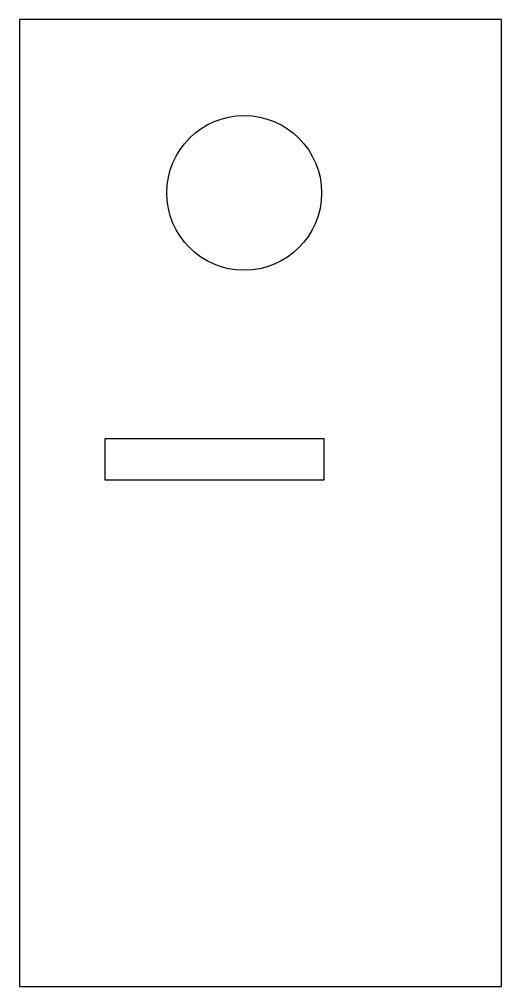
# Model space of a CAD drawing. Header units: millimetres. Extents: x -6.1 to 6.1, y -12.2 to 12.2.
import ezdxf

# ---------------------------------------------------------------- set-up
doc = ezdxf.new("R2010")
doc.units = ezdxf.units.MM
doc.layers.get('0').update_dxf_attribs({"linetype": 'CONTINUOUS'})

msp = doc.modelspace()

# ---------------------------------------------------------------- linework, layer by layer
for p, q in [((-6.082, 12.202), (-6.082, -12.202)), ((6.082, 12.202), (-6.082, 12.202)), ((6.082, -12.202), (6.082, 12.202)), ((-3.917, 0.575), (-3.917, 1.625)), ((-3.917, 1.625), (1.601, 1.625)), ((1.601, 1.625), (1.601, 0.575)), ((1.601, 0.575), (-3.917, 0.575)), ((-6.082, -12.202), (6.082, -12.202))]:
    msp.add_line(p, q)
msp.add_circle((-0.411, 7.823), 1.952)

doc.saveas('drawing.dxf')
